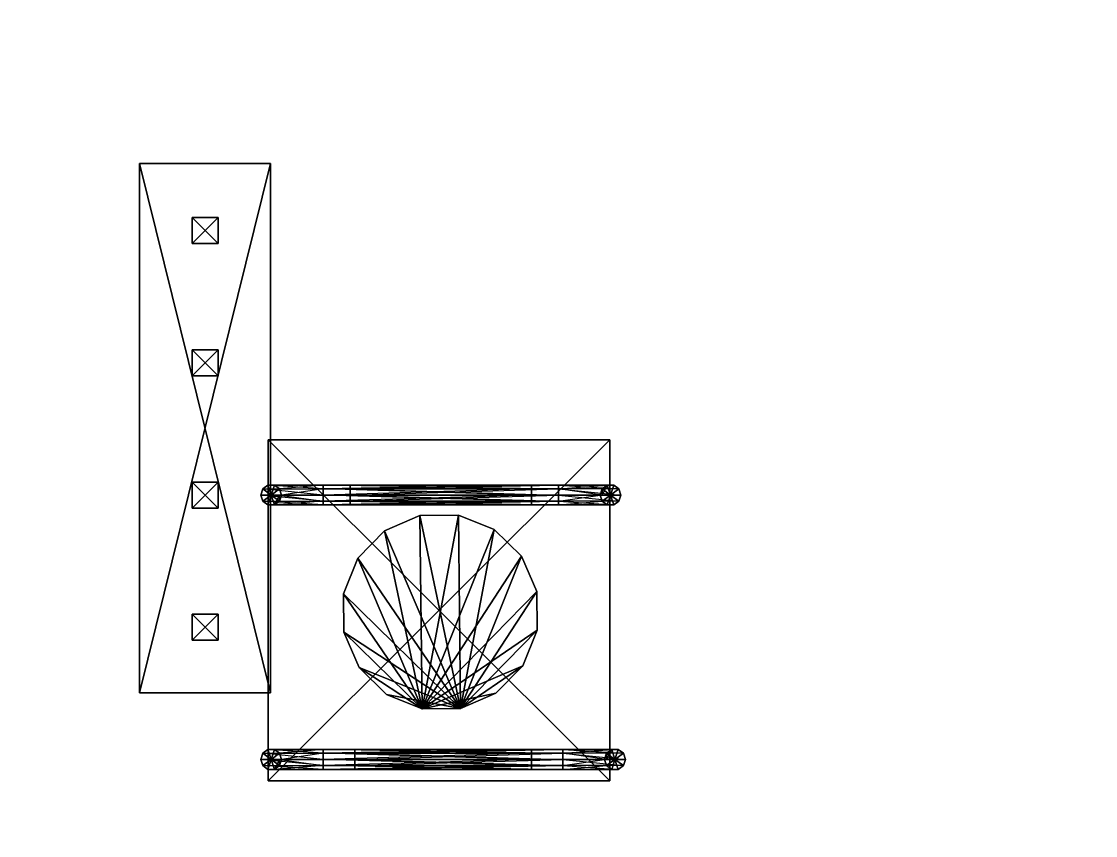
# Model space of a CAD drawing. Header units: millimetres. Extents: x 71 to 249, y 13 to 134.
# Drawn here: x 182.98 to 203.62, y 71.94 to 87.58 of the extents above; entities that cross this region are included whole.
import ezdxf

# ---------------------------------------------------------------- set-up
doc = ezdxf.new("R2010")
doc.units = ezdxf.units.MM
doc.layers.add('UB3D', color=1, linetype='Continuous')

msp = doc.modelspace()

# ---------------------------------------------------------------- linework, layer by layer
at = {"layer": 'UB3D', "color": 94}
for points in [[(219.529, 116.585, 72.51), (219.529, 28.585, 72.51), (103.529, 28.585, 72.51)], [(219.529, 116.585, 72.51), (103.529, 28.585, 72.51), (103.529, 116.585, 72.51)], [(219.529, 116.585, 72.5), (103.529, 116.585, 72.5), (103.529, 28.585, 72.5)], [(219.529, 116.585, 72.5), (103.529, 28.585, 72.5), (219.529, 28.585, 72.5)], [(215.719, 116.586, 89.521), (215.719, 28.586, 89.521), (109.038, 28.586, 89.521)], [(215.719, 116.586, 89.521), (109.038, 28.586, 89.521), (109.038, 116.586, 89.521)], [(215.719, 116.586, 89.511), (109.038, 116.586, 89.511), (109.038, 28.586, 89.511)], [(215.719, 116.586, 89.511), (109.038, 28.586, 89.511), (215.719, 28.586, 89.511)]]:
    msp.add_3dface(points, dxfattribs=at)
at = {"layer": 'UB3D', "color": 27}
for points in [[(187.766, 84.853, 72.51), (185.249, 84.853, 72.51), (185.249, 84.853, 74.51), (187.766, 84.853, 74.51)], [(185.249, 84.853, 72.51), (185.249, 74.688, 72.51), (185.249, 74.688, 74.51), (185.249, 84.853, 74.51)], [(185.249, 74.688, 72.51), (187.766, 74.688, 72.51), (187.766, 84.853, 72.51)], [(185.249, 74.688, 72.51), (187.766, 84.853, 72.51), (185.249, 84.853, 72.51)], [(185.249, 74.688, 72.51), (185.249, 84.853, 72.51), (185.249, 74.688, 72.51)], [(185.249, 84.853, 74.51), (187.766, 84.853, 74.51), (187.766, 74.688, 74.51)], [(185.249, 84.853, 74.51), (187.766, 74.688, 74.51), (185.249, 74.688, 74.51)], [(185.249, 84.853, 74.51), (185.249, 74.688, 74.51), (185.249, 84.853, 74.51)], [(187.766, 74.688, 72.51), (187.766, 84.853, 72.51), (187.766, 84.853, 74.51), (187.766, 74.688, 74.51)], [(185.249, 74.688, 72.51), (187.766, 74.688, 72.51), (187.766, 74.688, 74.51), (185.249, 74.688, 74.51)]]:
    msp.add_3dface(points, dxfattribs=at)
at = {"layer": 'UB3D', "color": 254}
for points in [[(186.509, 83.565, 71), (186.259, 83.315, 71.28), (186.259, 83.815, 71.28)], [(186.259, 83.315, 71.28), (186.259, 83.815, 71.28), (186.259, 83.315, 78.28)], [(186.259, 83.815, 71.28), (186.259, 83.315, 78.28), (186.259, 83.815, 78.28)], [(186.259, 83.315, 78.28), (186.259, 83.815, 78.28), (186.509, 83.565, 78.56)], [(186.509, 83.565, 71), (186.259, 83.815, 71.28), (186.759, 83.815, 71.28)], [(186.259, 83.815, 71.28), (186.759, 83.815, 71.28), (186.259, 83.815, 78.28)], [(186.759, 83.815, 71.28), (186.259, 83.815, 78.28), (186.759, 83.815, 78.28)], [(186.259, 83.815, 78.28), (186.759, 83.815, 78.28), (186.509, 83.565, 78.56)], [(186.509, 83.565, 71), (186.759, 83.815, 71.28), (186.759, 83.315, 71.28)], [(186.759, 83.815, 78.28), (186.759, 83.315, 78.28), (186.509, 83.565, 78.56)], [(186.759, 83.815, 71.28), (186.759, 83.315, 71.28), (186.759, 83.815, 78.28)], [(186.759, 83.315, 71.28), (186.759, 83.815, 78.28), (186.759, 83.315, 78.28)], [(186.509, 83.565, 71), (186.759, 83.315, 71.28), (186.259, 83.315, 71.28)], [(186.759, 83.315, 78.28), (186.259, 83.315, 78.28), (186.509, 83.565, 78.56)], [(186.759, 83.315, 71.28), (186.259, 83.315, 71.28), (186.759, 83.315, 78.28)], [(186.259, 83.315, 71.28), (186.759, 83.315, 78.28), (186.259, 83.315, 78.28)], [(186.509, 81.025, 71), (186.259, 80.775, 71.28), (186.259, 81.275, 71.28)], [(186.259, 80.775, 71.28), (186.259, 81.275, 71.28), (186.259, 80.775, 78.28)], [(186.259, 81.275, 71.28), (186.259, 80.775, 78.28), (186.259, 81.275, 78.28)], [(186.259, 80.775, 78.28), (186.259, 81.275, 78.28), (186.509, 81.025, 78.56)], [(186.509, 81.025, 71), (186.259, 81.275, 71.28), (186.759, 81.275, 71.28)], [(186.259, 81.275, 71.28), (186.759, 81.275, 71.28), (186.259, 81.275, 78.28)], [(186.759, 81.275, 71.28), (186.259, 81.275, 78.28), (186.759, 81.275, 78.28)], [(186.259, 81.275, 78.28), (186.759, 81.275, 78.28), (186.509, 81.025, 78.56)], [(186.509, 81.025, 71), (186.759, 81.275, 71.28), (186.759, 80.775, 71.28)], [(186.759, 81.275, 78.28), (186.759, 80.775, 78.28), (186.509, 81.025, 78.56)], [(186.759, 81.275, 71.28), (186.759, 80.775, 71.28), (186.759, 81.275, 78.28)], [(186.759, 80.775, 71.28), (186.759, 81.275, 78.28), (186.759, 80.775, 78.28)], [(186.509, 81.025, 71), (186.759, 80.775, 71.28), (186.259, 80.775, 71.28)], [(186.759, 80.775, 78.28), (186.259, 80.775, 78.28), (186.509, 81.025, 78.56)], [(186.759, 80.775, 71.28), (186.259, 80.775, 71.28), (186.759, 80.775, 78.28)], [(186.259, 80.775, 71.28), (186.759, 80.775, 78.28), (186.259, 80.775, 78.28)], [(186.509, 78.485, 71), (186.259, 78.235, 71.28), (186.259, 78.735, 71.28)], [(186.259, 78.235, 71.28), (186.259, 78.735, 71.28), (186.259, 78.235, 78.28)], [(186.259, 78.735, 71.28), (186.259, 78.235, 78.28), (186.259, 78.735, 78.28)], [(186.259, 78.235, 78.28), (186.259, 78.735, 78.28), (186.509, 78.485, 78.56)], [(186.509, 78.485, 71), (186.259, 78.735, 71.28), (186.759, 78.735, 71.28)], [(186.259, 78.735, 71.28), (186.759, 78.735, 71.28), (186.259, 78.735, 78.28)], [(186.759, 78.735, 71.28), (186.259, 78.735, 78.28), (186.759, 78.735, 78.28)], [(186.259, 78.735, 78.28), (186.759, 78.735, 78.28), (186.509, 78.485, 78.56)], [(186.509, 78.485, 71), (186.759, 78.735, 71.28), (186.759, 78.235, 71.28)], [(186.759, 78.735, 78.28), (186.759, 78.235, 78.28), (186.509, 78.485, 78.56)], [(186.759, 78.735, 71.28), (186.759, 78.235, 71.28), (186.759, 78.735, 78.28)], [(186.759, 78.235, 71.28), (186.759, 78.735, 78.28), (186.759, 78.235, 78.28)], [(187.617, 78.604, 88.011), (187.617, 78.604, 90.303), (187.717, 78.677, 88.011)], [(187.617, 78.604, 90.303), (187.717, 78.677, 88.011), (187.717, 78.677, 90.303)], [(187.617, 78.604, 90.303), (188.779, 78.604, 90.825), (187.717, 78.677, 90.303)], [(187.779, 78.486, 88.011), (187.617, 78.604, 88.011), (187.717, 78.677, 88.011)], [(187.717, 78.677, 88.011), (187.717, 78.677, 90.303), (187.841, 78.677, 88.011)], [(187.717, 78.677, 90.303), (187.841, 78.677, 88.011), (187.841, 78.677, 90.303)], [(188.779, 78.604, 90.825), (187.717, 78.677, 90.303), (188.779, 78.677, 90.786)], [(187.717, 78.677, 90.303), (188.779, 78.677, 90.786), (187.841, 78.677, 90.303)], [(187.779, 78.486, 88.011), (187.717, 78.677, 88.011), (187.841, 78.677, 88.011)], [(187.779, 78.486, 88.011), (187.841, 78.677, 88.011), (187.941, 78.604, 88.011)], [(187.841, 78.677, 88.011), (187.841, 78.677, 90.303), (187.941, 78.604, 88.011)], [(187.841, 78.677, 90.303), (187.941, 78.604, 88.011), (187.941, 78.604, 90.303)], [(188.779, 78.677, 90.786), (187.841, 78.677, 90.303), (188.779, 78.677, 90.736)], [(187.841, 78.677, 90.303), (188.779, 78.677, 90.736), (187.941, 78.604, 90.303)], [(188.779, 78.677, 90.736), (187.941, 78.604, 90.303), (188.779, 78.604, 90.696)], [(188.779, 78.604, 90.825), (192.779, 78.604, 90.825), (188.779, 78.677, 90.786)], [(192.779, 78.604, 90.825), (188.779, 78.677, 90.786), (192.779, 78.677, 90.786)], [(188.779, 78.677, 90.786), (192.779, 78.677, 90.786), (188.779, 78.677, 90.736)], [(192.779, 78.677, 90.786), (188.779, 78.677, 90.736), (192.779, 78.677, 90.736)], [(188.779, 78.677, 90.736), (192.779, 78.677, 90.736), (188.779, 78.604, 90.696)], [(192.779, 78.677, 90.736), (188.779, 78.604, 90.696), (192.779, 78.604, 90.696)], [(193.298, 78.604, 90.696), (189.298, 78.604, 90.696), (193.298, 78.677, 90.736)], [(189.298, 78.604, 90.696), (193.298, 78.677, 90.736), (189.298, 78.677, 90.736)], [(193.298, 78.677, 90.736), (189.298, 78.677, 90.736), (193.298, 78.677, 90.786)], [(189.298, 78.677, 90.736), (193.298, 78.677, 90.786), (189.298, 78.677, 90.786)], [(193.298, 78.677, 90.786), (189.298, 78.677, 90.786), (193.298, 78.604, 90.825)], [(189.298, 78.677, 90.786), (193.298, 78.604, 90.825), (189.298, 78.604, 90.825)], [(189.298, 78.486, 90.761), (189.298, 78.604, 90.825), (189.298, 78.677, 90.786)], [(189.298, 78.486, 90.761), (189.298, 78.677, 90.786), (189.298, 78.677, 90.736)], [(189.298, 78.486, 90.761), (189.298, 78.677, 90.736), (189.298, 78.604, 90.696)], [(192.779, 78.486, 90.761), (192.779, 78.604, 90.696), (192.779, 78.677, 90.736)], [(192.779, 78.486, 90.761), (192.779, 78.677, 90.736), (192.779, 78.677, 90.786)], [(192.779, 78.486, 90.761), (192.779, 78.677, 90.786), (192.779, 78.604, 90.825)], [(194.136, 78.486, 90.303), (193.298, 78.604, 90.696), (194.236, 78.677, 90.303)], [(193.298, 78.604, 90.696), (194.236, 78.677, 90.303), (193.298, 78.677, 90.736)], [(194.236, 78.677, 90.303), (193.298, 78.677, 90.736), (194.36, 78.677, 90.303)], [(193.298, 78.677, 90.736), (194.36, 78.677, 90.303), (193.298, 78.677, 90.786)], [(194.36, 78.677, 90.303), (193.298, 78.677, 90.786), (194.46, 78.604, 90.303)], [(193.298, 78.677, 90.786), (194.46, 78.604, 90.303), (193.298, 78.604, 90.825)], [(194.136, 78.604, 88.011), (194.136, 78.486, 90.303), (194.236, 78.677, 88.011)], [(194.136, 78.486, 90.303), (194.236, 78.677, 88.011), (194.236, 78.677, 90.303)], [(194.298, 78.486, 88.011), (194.136, 78.604, 88.011), (194.236, 78.677, 88.011)], [(194.236, 78.677, 88.011), (194.236, 78.677, 90.303), (194.36, 78.677, 88.011)], [(194.236, 78.677, 90.303), (194.36, 78.677, 88.011), (194.36, 78.677, 90.303)], [(194.298, 78.486, 88.011), (194.236, 78.677, 88.011), (194.36, 78.677, 88.011)], [(194.298, 78.486, 88.011), (194.36, 78.677, 88.011), (194.46, 78.604, 88.011)], [(194.36, 78.677, 88.011), (194.36, 78.677, 90.303), (194.46, 78.604, 88.011)], [(194.36, 78.677, 90.303), (194.46, 78.604, 88.011), (194.46, 78.604, 90.303)], [(186.509, 78.485, 71), (186.759, 78.235, 71.28), (186.259, 78.235, 71.28)], [(186.759, 78.235, 78.28), (186.259, 78.235, 78.28), (186.509, 78.485, 78.56)], [(187.579, 78.486, 88.011), (187.579, 78.486, 90.303), (187.617, 78.604, 88.011)], [(187.579, 78.486, 90.303), (187.617, 78.604, 88.011), (187.617, 78.604, 90.303)], [(187.579, 78.486, 90.303), (188.779, 78.486, 90.841), (187.617, 78.604, 90.303)], [(187.779, 78.486, 88.011), (187.579, 78.486, 88.011), (187.617, 78.604, 88.011)], [(187.617, 78.369, 88.011), (187.617, 78.369, 90.303), (187.579, 78.486, 88.011)], [(187.617, 78.369, 90.303), (187.579, 78.486, 88.011), (187.579, 78.486, 90.303)], [(187.617, 78.369, 90.303), (188.779, 78.369, 90.825), (187.579, 78.486, 90.303)], [(188.779, 78.369, 90.825), (187.579, 78.486, 90.303), (188.779, 78.486, 90.841)], [(187.779, 78.486, 88.011), (187.617, 78.369, 88.011), (187.579, 78.486, 88.011)], [(188.779, 78.486, 90.841), (187.617, 78.604, 90.303), (188.779, 78.604, 90.825)], [(187.779, 78.486, 88.011), (187.717, 78.296, 88.011), (187.617, 78.369, 88.011)], [(187.779, 78.486, 88.011), (187.841, 78.296, 88.011), (187.717, 78.296, 88.011)], [(187.779, 78.486, 88.011), (187.941, 78.604, 88.011), (187.979, 78.486, 88.011)], [(187.779, 78.486, 88.011), (187.979, 78.486, 88.011), (187.941, 78.369, 88.011)], [(187.779, 78.486, 88.011), (187.941, 78.369, 88.011), (187.841, 78.296, 88.011)], [(187.941, 78.369, 88.011), (187.941, 78.486, 90.303), (187.841, 78.296, 88.011)], [(187.941, 78.486, 90.303), (187.841, 78.296, 88.011), (187.841, 78.296, 90.303)], [(187.941, 78.486, 90.303), (188.779, 78.369, 90.696), (187.841, 78.296, 90.303)], [(187.941, 78.604, 88.011), (187.941, 78.604, 90.303), (187.979, 78.486, 88.011)], [(187.941, 78.604, 90.303), (187.979, 78.486, 88.011), (187.979, 78.486, 90.303)], [(187.941, 78.604, 90.303), (188.779, 78.604, 90.696), (187.979, 78.486, 90.303)], [(187.979, 78.486, 88.011), (187.979, 78.486, 90.303), (187.941, 78.369, 88.011)], [(187.979, 78.486, 90.303), (187.941, 78.369, 88.011), (187.941, 78.486, 90.303)], [(187.979, 78.486, 90.303), (188.779, 78.486, 90.681), (187.941, 78.486, 90.303)], [(188.779, 78.486, 90.681), (187.941, 78.486, 90.303), (188.779, 78.369, 90.696)], [(188.779, 78.604, 90.696), (187.979, 78.486, 90.303), (188.779, 78.486, 90.681)], [(188.779, 78.486, 90.841), (192.779, 78.486, 90.841), (188.779, 78.604, 90.825)], [(192.779, 78.486, 90.841), (188.779, 78.604, 90.825), (192.779, 78.604, 90.825)], [(188.779, 78.604, 90.696), (192.779, 78.604, 90.696), (188.779, 78.486, 90.681)], [(192.779, 78.604, 90.696), (188.779, 78.486, 90.681), (192.779, 78.486, 90.681)], [(188.779, 78.486, 90.681), (192.779, 78.486, 90.681), (188.779, 78.369, 90.696)], [(192.779, 78.486, 90.681), (188.779, 78.369, 90.696), (192.779, 78.369, 90.696)], [(188.779, 78.369, 90.825), (192.779, 78.369, 90.825), (188.779, 78.486, 90.841)], [(192.779, 78.369, 90.825), (188.779, 78.486, 90.841), (192.779, 78.486, 90.841)], [(193.298, 78.486, 90.681), (189.298, 78.486, 90.681), (193.298, 78.604, 90.696)], [(189.298, 78.486, 90.681), (193.298, 78.604, 90.696), (189.298, 78.604, 90.696)], [(193.298, 78.604, 90.825), (189.298, 78.604, 90.825), (193.298, 78.486, 90.841)], [(189.298, 78.604, 90.825), (193.298, 78.486, 90.841), (189.298, 78.486, 90.841)], [(189.298, 78.486, 90.761), (189.298, 78.486, 90.841), (189.298, 78.604, 90.825)], [(189.298, 78.486, 90.761), (189.298, 78.604, 90.696), (189.298, 78.486, 90.681)], [(193.298, 78.486, 90.841), (189.298, 78.486, 90.841), (193.298, 78.369, 90.825)], [(189.298, 78.486, 90.841), (193.298, 78.369, 90.825), (189.298, 78.369, 90.825)], [(193.298, 78.369, 90.696), (189.298, 78.369, 90.696), (193.298, 78.486, 90.681)], [(189.298, 78.369, 90.696), (193.298, 78.486, 90.681), (189.298, 78.486, 90.681)], [(189.298, 78.486, 90.761), (189.298, 78.486, 90.681), (189.298, 78.369, 90.696)], [(189.298, 78.486, 90.761), (189.298, 78.369, 90.696), (189.298, 78.296, 90.736)], [(189.298, 78.486, 90.761), (189.298, 78.296, 90.736), (189.298, 78.296, 90.786)], [(189.298, 78.486, 90.761), (189.298, 78.296, 90.786), (189.298, 78.369, 90.825)], [(189.298, 78.486, 90.761), (189.298, 78.369, 90.825), (189.298, 78.486, 90.841)], [(192.779, 78.486, 90.761), (192.779, 78.486, 90.681), (192.779, 78.604, 90.696)], [(192.779, 78.486, 90.761), (192.779, 78.604, 90.825), (192.779, 78.486, 90.841)], [(192.779, 78.486, 90.761), (192.779, 78.486, 90.841), (192.779, 78.369, 90.825)], [(192.779, 78.486, 90.761), (192.779, 78.369, 90.825), (192.779, 78.296, 90.786)], [(192.779, 78.486, 90.761), (192.779, 78.296, 90.786), (192.779, 78.296, 90.736)], [(192.779, 78.486, 90.761), (192.779, 78.296, 90.736), (192.779, 78.369, 90.696)], [(192.779, 78.486, 90.761), (192.779, 78.369, 90.696), (192.779, 78.486, 90.681)], [(193.298, 78.486, 90.681), (194.136, 78.486, 90.303), (193.298, 78.604, 90.696)], [(194.46, 78.604, 90.303), (193.298, 78.604, 90.825), (194.498, 78.486, 90.303)], [(193.298, 78.604, 90.825), (194.498, 78.486, 90.303), (193.298, 78.486, 90.841)], [(194.098, 78.486, 90.303), (193.298, 78.486, 90.681), (194.136, 78.486, 90.303)], [(194.498, 78.486, 90.303), (193.298, 78.486, 90.841), (194.46, 78.369, 90.303)], [(193.298, 78.486, 90.841), (194.46, 78.369, 90.303), (193.298, 78.369, 90.825)], [(194.136, 78.369, 90.303), (193.298, 78.369, 90.696), (194.098, 78.486, 90.303)], [(193.298, 78.369, 90.696), (194.098, 78.486, 90.303), (193.298, 78.486, 90.681)], [(194.098, 78.486, 88.011), (194.098, 78.486, 90.303), (194.136, 78.604, 88.011)], [(194.098, 78.486, 90.303), (194.136, 78.604, 88.011), (194.136, 78.486, 90.303)], [(194.298, 78.486, 88.011), (194.098, 78.486, 88.011), (194.136, 78.604, 88.011)], [(194.136, 78.369, 88.011), (194.136, 78.369, 90.303), (194.098, 78.486, 88.011)], [(194.136, 78.369, 90.303), (194.098, 78.486, 88.011), (194.098, 78.486, 90.303)], [(194.298, 78.486, 88.011), (194.136, 78.369, 88.011), (194.098, 78.486, 88.011)], [(194.298, 78.486, 88.011), (194.236, 78.296, 88.011), (194.136, 78.369, 88.011)], [(194.298, 78.486, 88.011), (194.36, 78.296, 88.011), (194.236, 78.296, 88.011)], [(194.298, 78.486, 88.011), (194.46, 78.604, 88.011), (194.498, 78.486, 88.011)], [(194.298, 78.486, 88.011), (194.498, 78.486, 88.011), (194.46, 78.369, 88.011)], [(194.298, 78.486, 88.011), (194.46, 78.369, 88.011), (194.36, 78.296, 88.011)], [(194.46, 78.604, 88.011), (194.46, 78.604, 90.303), (194.498, 78.486, 88.011)], [(194.46, 78.604, 90.303), (194.498, 78.486, 88.011), (194.498, 78.486, 90.303)], [(194.498, 78.486, 88.011), (194.498, 78.486, 90.303), (194.46, 78.369, 88.011)], [(194.498, 78.486, 90.303), (194.46, 78.369, 88.011), (194.46, 78.369, 90.303)], [(186.759, 78.235, 71.28), (186.259, 78.235, 71.28), (186.759, 78.235, 78.28)], [(186.259, 78.235, 71.28), (186.759, 78.235, 78.28), (186.259, 78.235, 78.28)], [(187.717, 78.296, 88.011), (187.717, 78.296, 90.303), (187.617, 78.369, 88.011)], [(187.717, 78.296, 90.303), (187.617, 78.369, 88.011), (187.617, 78.369, 90.303)], [(187.717, 78.296, 90.303), (188.779, 78.296, 90.786), (187.617, 78.369, 90.303)], [(188.779, 78.296, 90.786), (187.617, 78.369, 90.303), (188.779, 78.369, 90.825)], [(187.841, 78.296, 88.011), (187.841, 78.296, 90.303), (187.717, 78.296, 88.011)], [(187.841, 78.296, 90.303), (187.717, 78.296, 88.011), (187.717, 78.296, 90.303)], [(187.841, 78.296, 90.303), (188.779, 78.296, 90.736), (187.717, 78.296, 90.303)], [(188.779, 78.296, 90.736), (187.717, 78.296, 90.303), (188.779, 78.296, 90.786)], [(188.779, 78.369, 90.696), (187.841, 78.296, 90.303), (188.779, 78.296, 90.736)], [(188.779, 78.369, 90.696), (192.779, 78.369, 90.696), (188.779, 78.296, 90.736)], [(192.779, 78.369, 90.696), (188.779, 78.296, 90.736), (192.779, 78.296, 90.736)], [(188.779, 78.296, 90.786), (192.779, 78.296, 90.786), (188.779, 78.369, 90.825)], [(192.779, 78.296, 90.786), (188.779, 78.369, 90.825), (192.779, 78.369, 90.825)], [(188.779, 78.296, 90.736), (192.779, 78.296, 90.736), (188.779, 78.296, 90.786)], [(192.779, 78.296, 90.736), (188.779, 78.296, 90.786), (192.779, 78.296, 90.786)], [(193.298, 78.369, 90.825), (189.298, 78.369, 90.825), (193.298, 78.296, 90.786)], [(189.298, 78.369, 90.825), (193.298, 78.296, 90.786), (189.298, 78.296, 90.786)], [(193.298, 78.296, 90.736), (189.298, 78.296, 90.736), (193.298, 78.369, 90.696)], [(189.298, 78.296, 90.736), (193.298, 78.369, 90.696), (189.298, 78.369, 90.696)], [(193.298, 78.296, 90.786), (189.298, 78.296, 90.786), (193.298, 78.296, 90.736)], [(189.298, 78.296, 90.786), (193.298, 78.296, 90.736), (189.298, 78.296, 90.736)], [(194.46, 78.369, 90.303), (193.298, 78.369, 90.825), (194.36, 78.296, 90.303)], [(193.298, 78.369, 90.825), (194.36, 78.296, 90.303), (193.298, 78.296, 90.786)], [(194.236, 78.296, 90.303), (193.298, 78.296, 90.736), (194.136, 78.369, 90.303)], [(193.298, 78.296, 90.736), (194.136, 78.369, 90.303), (193.298, 78.369, 90.696)], [(194.36, 78.296, 90.303), (193.298, 78.296, 90.786), (194.236, 78.296, 90.303)], [(193.298, 78.296, 90.786), (194.236, 78.296, 90.303), (193.298, 78.296, 90.736)], [(194.236, 78.296, 88.011), (194.236, 78.296, 90.303), (194.136, 78.369, 88.011)], [(194.236, 78.296, 90.303), (194.136, 78.369, 88.011), (194.136, 78.369, 90.303)], [(194.36, 78.296, 88.011), (194.36, 78.296, 90.303), (194.236, 78.296, 88.011)], [(194.36, 78.296, 90.303), (194.236, 78.296, 88.011), (194.236, 78.296, 90.303)], [(194.46, 78.369, 88.011), (194.46, 78.369, 90.303), (194.36, 78.296, 88.011)], [(194.46, 78.369, 90.303), (194.36, 78.296, 88.011), (194.36, 78.296, 90.303)], [(186.509, 75.945, 71), (186.259, 75.695, 71.28), (186.259, 76.195, 71.28)], [(186.259, 75.695, 71.28), (186.259, 76.195, 71.28), (186.259, 75.695, 78.28)], [(186.259, 76.195, 71.28), (186.259, 75.695, 78.28), (186.259, 76.195, 78.28)], [(186.259, 75.695, 78.28), (186.259, 76.195, 78.28), (186.509, 75.945, 78.56)], [(186.509, 75.945, 71), (186.259, 76.195, 71.28), (186.759, 76.195, 71.28)], [(186.259, 76.195, 71.28), (186.759, 76.195, 71.28), (186.259, 76.195, 78.28)], [(186.759, 76.195, 71.28), (186.259, 76.195, 78.28), (186.759, 76.195, 78.28)], [(186.259, 76.195, 78.28), (186.759, 76.195, 78.28), (186.509, 75.945, 78.56)], [(186.509, 75.945, 71), (186.759, 76.195, 71.28), (186.759, 75.695, 71.28)], [(186.759, 76.195, 78.28), (186.759, 75.695, 78.28), (186.509, 75.945, 78.56)], [(186.759, 76.195, 71.28), (186.759, 75.695, 71.28), (186.759, 76.195, 78.28)], [(186.759, 75.695, 71.28), (186.759, 76.195, 78.28), (186.759, 75.695, 78.28)], [(186.509, 75.945, 71), (186.759, 75.695, 71.28), (186.259, 75.695, 71.28)], [(186.759, 75.695, 78.28), (186.259, 75.695, 78.28), (186.509, 75.945, 78.56)], [(186.759, 75.695, 71.28), (186.259, 75.695, 71.28), (186.759, 75.695, 78.28)], [(186.259, 75.695, 71.28), (186.759, 75.695, 78.28), (186.259, 75.695, 78.28)], [(187.579, 73.406, 88.011), (187.579, 73.406, 90.303), (187.617, 73.524, 88.011)], [(187.579, 73.406, 90.303), (187.617, 73.524, 88.011), (187.617, 73.524, 90.303)], [(187.579, 73.406, 90.303), (188.779, 73.406, 90.841), (187.617, 73.524, 90.303)], [(187.779, 73.406, 88.011), (187.579, 73.406, 88.011), (187.617, 73.524, 88.011)], [(187.617, 73.524, 88.011), (187.617, 73.524, 90.303), (187.717, 73.597, 88.011)], [(187.617, 73.524, 90.303), (187.717, 73.597, 88.011), (187.717, 73.597, 90.303)], [(187.617, 73.524, 90.303), (188.779, 73.524, 90.825), (187.717, 73.597, 90.303)], [(187.779, 73.406, 88.011), (187.617, 73.524, 88.011), (187.717, 73.597, 88.011)], [(188.779, 73.406, 90.841), (187.617, 73.524, 90.303), (188.779, 73.524, 90.825)], [(187.717, 73.597, 88.011), (187.717, 73.597, 90.303), (187.841, 73.597, 88.011)], [(187.717, 73.597, 90.303), (187.841, 73.597, 88.011), (187.841, 73.597, 90.303)], [(188.779, 73.524, 90.825), (187.717, 73.597, 90.303), (188.779, 73.597, 90.786)], [(187.717, 73.597, 90.303), (188.779, 73.597, 90.786), (187.841, 73.597, 90.303)], [(187.779, 73.406, 88.011), (187.717, 73.597, 88.011), (187.841, 73.597, 88.011)], [(187.779, 73.406, 88.011), (187.841, 73.597, 88.011), (187.941, 73.524, 88.011)], [(187.779, 73.406, 88.011), (187.941, 73.524, 88.011), (187.979, 73.406, 88.011)], [(187.841, 73.597, 88.011), (187.841, 73.597, 90.303), (187.941, 73.524, 88.011)], [(187.841, 73.597, 90.303), (187.941, 73.524, 88.011), (187.941, 73.524, 90.303)], [(188.779, 73.597, 90.786), (187.841, 73.597, 90.303), (188.779, 73.597, 90.736)], [(187.841, 73.597, 90.303), (188.779, 73.597, 90.736), (187.941, 73.524, 90.303)], [(188.779, 73.597, 90.736), (187.941, 73.524, 90.303), (188.779, 73.524, 90.696)], [(187.941, 73.524, 88.011), (187.941, 73.524, 90.303), (187.979, 73.406, 88.011)], [(187.941, 73.524, 90.303), (187.979, 73.406, 88.011), (187.979, 73.406, 90.303)], [(187.941, 73.524, 90.303), (188.779, 73.524, 90.696), (187.979, 73.406, 90.303)], [(188.779, 73.524, 90.696), (187.979, 73.406, 90.303), (188.779, 73.406, 90.681)], [(188.779, 73.524, 90.825), (192.779, 73.524, 90.825), (188.779, 73.597, 90.786)], [(192.779, 73.524, 90.825), (188.779, 73.597, 90.786), (192.779, 73.597, 90.786)], [(188.779, 73.597, 90.786), (192.779, 73.597, 90.786), (188.779, 73.597, 90.736)], [(192.779, 73.597, 90.786), (188.779, 73.597, 90.736), (192.779, 73.597, 90.736)], [(188.779, 73.597, 90.736), (192.779, 73.597, 90.736), (188.779, 73.524, 90.696)], [(192.779, 73.597, 90.736), (188.779, 73.524, 90.696), (192.779, 73.524, 90.696)], [(188.779, 73.406, 90.841), (192.779, 73.406, 90.841), (188.779, 73.524, 90.825)], [(192.779, 73.406, 90.841), (188.779, 73.524, 90.825), (192.779, 73.524, 90.825)], [(188.779, 73.524, 90.696), (192.779, 73.524, 90.696), (188.779, 73.406, 90.681)], [(192.779, 73.524, 90.696), (188.779, 73.406, 90.681), (192.779, 73.406, 90.681)], [(193.383, 73.524, 90.696), (189.383, 73.524, 90.696), (193.383, 73.597, 90.736)], [(189.383, 73.524, 90.696), (193.383, 73.597, 90.736), (189.383, 73.597, 90.736)], [(193.383, 73.597, 90.736), (189.383, 73.597, 90.736), (193.383, 73.597, 90.786)], [(189.383, 73.597, 90.736), (193.383, 73.597, 90.786), (189.383, 73.597, 90.786)], [(193.383, 73.597, 90.786), (189.383, 73.597, 90.786), (193.383, 73.524, 90.825)], [(189.383, 73.597, 90.786), (193.383, 73.524, 90.825), (189.383, 73.524, 90.825)], [(189.383, 73.406, 90.761), (189.383, 73.524, 90.825), (189.383, 73.597, 90.786)], [(189.383, 73.406, 90.761), (189.383, 73.597, 90.786), (189.383, 73.597, 90.736)], [(189.383, 73.406, 90.761), (189.383, 73.597, 90.736), (189.383, 73.524, 90.696)], [(193.383, 73.406, 90.681), (189.383, 73.406, 90.681), (193.383, 73.524, 90.696)], [(189.383, 73.406, 90.681), (193.383, 73.524, 90.696), (189.383, 73.524, 90.696)], [(193.383, 73.524, 90.825), (189.383, 73.524, 90.825), (193.383, 73.406, 90.841)], [(189.383, 73.524, 90.825), (193.383, 73.406, 90.841), (189.383, 73.406, 90.841)], [(189.383, 73.406, 90.761), (189.383, 73.406, 90.841), (189.383, 73.524, 90.825)], [(189.383, 73.406, 90.761), (189.383, 73.524, 90.696), (189.383, 73.406, 90.681)], [(192.779, 73.406, 90.761), (192.779, 73.524, 90.696), (192.779, 73.597, 90.736)], [(192.779, 73.406, 90.761), (192.779, 73.597, 90.736), (192.779, 73.597, 90.786)], [(192.779, 73.406, 90.761), (192.779, 73.597, 90.786), (192.779, 73.524, 90.825)], [(192.779, 73.406, 90.761), (192.779, 73.406, 90.681), (192.779, 73.524, 90.696)], [(192.779, 73.406, 90.761), (192.779, 73.524, 90.825), (192.779, 73.406, 90.841)], [(194.221, 73.406, 90.303), (193.383, 73.524, 90.696), (194.321, 73.597, 90.303)], [(193.383, 73.524, 90.696), (194.321, 73.597, 90.303), (193.383, 73.597, 90.736)], [(194.321, 73.597, 90.303), (193.383, 73.597, 90.736), (194.445, 73.597, 90.303)], [(193.383, 73.597, 90.736), (194.445, 73.597, 90.303), (193.383, 73.597, 90.786)], [(194.445, 73.597, 90.303), (193.383, 73.597, 90.786), (194.545, 73.524, 90.303)], [(193.383, 73.597, 90.786), (194.545, 73.524, 90.303), (193.383, 73.524, 90.825)], [(193.383, 73.406, 90.681), (194.221, 73.406, 90.303), (193.383, 73.524, 90.696)], [(194.545, 73.524, 90.303), (193.383, 73.524, 90.825), (194.583, 73.406, 90.303)], [(193.383, 73.524, 90.825), (194.583, 73.406, 90.303), (193.383, 73.406, 90.841)], [(194.183, 73.406, 88.011), (194.183, 73.406, 90.303), (194.221, 73.524, 88.011)], [(194.183, 73.406, 90.303), (194.221, 73.524, 88.011), (194.221, 73.406, 90.303)], [(194.383, 73.406, 88.011), (194.183, 73.406, 88.011), (194.221, 73.524, 88.011)], [(194.221, 73.524, 88.011), (194.221, 73.406, 90.303), (194.321, 73.597, 88.011)], [(194.221, 73.406, 90.303), (194.321, 73.597, 88.011), (194.321, 73.597, 90.303)], [(194.383, 73.406, 88.011), (194.221, 73.524, 88.011), (194.321, 73.597, 88.011)], [(194.321, 73.597, 88.011), (194.321, 73.597, 90.303), (194.445, 73.597, 88.011)], [(194.321, 73.597, 90.303), (194.445, 73.597, 88.011), (194.445, 73.597, 90.303)], [(194.383, 73.406, 88.011), (194.321, 73.597, 88.011), (194.445, 73.597, 88.011)], [(194.383, 73.406, 88.011), (194.445, 73.597, 88.011), (194.545, 73.524, 88.011)], [(194.383, 73.406, 88.011), (194.545, 73.524, 88.011), (194.583, 73.406, 88.011)], [(194.445, 73.597, 88.011), (194.445, 73.597, 90.303), (194.545, 73.524, 88.011)], [(194.445, 73.597, 90.303), (194.545, 73.524, 88.011), (194.545, 73.524, 90.303)], [(194.545, 73.524, 88.011), (194.545, 73.524, 90.303), (194.583, 73.406, 88.011)], [(194.545, 73.524, 90.303), (194.583, 73.406, 88.011), (194.583, 73.406, 90.303)], [(187.617, 73.289, 88.011), (187.617, 73.289, 90.303), (187.579, 73.406, 88.011)], [(187.617, 73.289, 90.303), (187.579, 73.406, 88.011), (187.579, 73.406, 90.303)], [(187.617, 73.289, 90.303), (188.779, 73.289, 90.825), (187.579, 73.406, 90.303)], [(188.779, 73.289, 90.825), (187.579, 73.406, 90.303), (188.779, 73.406, 90.841)], [(187.779, 73.406, 88.011), (187.617, 73.289, 88.011), (187.579, 73.406, 88.011)], [(187.779, 73.406, 88.011), (187.717, 73.216, 88.011), (187.617, 73.289, 88.011)], [(187.717, 73.216, 88.011), (187.717, 73.216, 90.303), (187.617, 73.289, 88.011)], [(187.717, 73.216, 90.303), (187.617, 73.289, 88.011), (187.617, 73.289, 90.303)], [(187.717, 73.216, 90.303), (188.779, 73.216, 90.786), (187.617, 73.289, 90.303)], [(188.779, 73.216, 90.786), (187.617, 73.289, 90.303), (188.779, 73.289, 90.825)], [(187.779, 73.406, 88.011), (187.841, 73.216, 88.011), (187.717, 73.216, 88.011)], [(187.779, 73.406, 88.011), (187.979, 73.406, 88.011), (187.941, 73.289, 88.011)], [(187.779, 73.406, 88.011), (187.941, 73.289, 88.011), (187.841, 73.216, 88.011)], [(187.941, 73.289, 88.011), (187.941, 73.406, 90.303), (187.841, 73.216, 88.011)], [(187.941, 73.406, 90.303), (187.841, 73.216, 88.011), (187.841, 73.216, 90.303)], [(187.941, 73.406, 90.303), (188.779, 73.289, 90.696), (187.841, 73.216, 90.303)], [(188.779, 73.289, 90.696), (187.841, 73.216, 90.303), (188.779, 73.216, 90.736)], [(187.979, 73.406, 88.011), (187.979, 73.406, 90.303), (187.941, 73.289, 88.011)], [(187.979, 73.406, 90.303), (187.941, 73.289, 88.011), (187.941, 73.406, 90.303)], [(187.979, 73.406, 90.303), (188.779, 73.406, 90.681), (187.941, 73.406, 90.303)], [(188.779, 73.406, 90.681), (187.941, 73.406, 90.303), (188.779, 73.289, 90.696)], [(188.779, 73.406, 90.681), (192.779, 73.406, 90.681), (188.779, 73.289, 90.696)], [(192.779, 73.406, 90.681), (188.779, 73.289, 90.696), (192.779, 73.289, 90.696)], [(188.779, 73.289, 90.825), (192.779, 73.289, 90.825), (188.779, 73.406, 90.841)], [(192.779, 73.289, 90.825), (188.779, 73.406, 90.841), (192.779, 73.406, 90.841)], [(188.779, 73.289, 90.696), (192.779, 73.289, 90.696), (188.779, 73.216, 90.736)], [(192.779, 73.289, 90.696), (188.779, 73.216, 90.736), (192.779, 73.216, 90.736)], [(188.779, 73.216, 90.786), (192.779, 73.216, 90.786), (188.779, 73.289, 90.825)], [(192.779, 73.216, 90.786), (188.779, 73.289, 90.825), (192.779, 73.289, 90.825)], [(193.383, 73.406, 90.841), (189.383, 73.406, 90.841), (193.383, 73.289, 90.825)], [(189.383, 73.406, 90.841), (193.383, 73.289, 90.825), (189.383, 73.289, 90.825)], [(193.383, 73.289, 90.696), (189.383, 73.289, 90.696), (193.383, 73.406, 90.681)], [(189.383, 73.289, 90.696), (193.383, 73.406, 90.681), (189.383, 73.406, 90.681)], [(189.383, 73.406, 90.761), (189.383, 73.406, 90.681), (189.383, 73.289, 90.696)], [(189.383, 73.406, 90.761), (189.383, 73.289, 90.696), (189.383, 73.216, 90.736)], [(189.383, 73.406, 90.761), (189.383, 73.216, 90.736), (189.383, 73.216, 90.786)], [(189.383, 73.406, 90.761), (189.383, 73.216, 90.786), (189.383, 73.289, 90.825)], [(189.383, 73.406, 90.761), (189.383, 73.289, 90.825), (189.383, 73.406, 90.841)], [(193.383, 73.289, 90.825), (189.383, 73.289, 90.825), (193.383, 73.216, 90.786)], [(189.383, 73.289, 90.825), (193.383, 73.216, 90.786), (189.383, 73.216, 90.786)], [(193.383, 73.216, 90.736), (189.383, 73.216, 90.736), (193.383, 73.289, 90.696)], [(189.383, 73.216, 90.736), (193.383, 73.289, 90.696), (189.383, 73.289, 90.696)], [(192.779, 73.406, 90.761), (192.779, 73.406, 90.841), (192.779, 73.289, 90.825)], [(192.779, 73.406, 90.761), (192.779, 73.289, 90.825), (192.779, 73.216, 90.786)], [(192.779, 73.406, 90.761), (192.779, 73.216, 90.786), (192.779, 73.216, 90.736)], [(192.779, 73.406, 90.761), (192.779, 73.216, 90.736), (192.779, 73.289, 90.696)], [(192.779, 73.406, 90.761), (192.779, 73.289, 90.696), (192.779, 73.406, 90.681)], [(194.183, 73.406, 90.303), (193.383, 73.406, 90.681), (194.221, 73.406, 90.303)], [(194.583, 73.406, 90.303), (193.383, 73.406, 90.841), (194.545, 73.289, 90.303)], [(193.383, 73.406, 90.841), (194.545, 73.289, 90.303), (193.383, 73.289, 90.825)], [(194.221, 73.289, 90.303), (193.383, 73.289, 90.696), (194.183, 73.406, 90.303)], [(193.383, 73.289, 90.696), (194.183, 73.406, 90.303), (193.383, 73.406, 90.681)], [(194.545, 73.289, 90.303), (193.383, 73.289, 90.825), (194.445, 73.216, 90.303)], [(193.383, 73.289, 90.825), (194.445, 73.216, 90.303), (193.383, 73.216, 90.786)], [(194.321, 73.216, 90.303), (193.383, 73.216, 90.736), (194.221, 73.289, 90.303)], [(193.383, 73.216, 90.736), (194.221, 73.289, 90.303), (193.383, 73.289, 90.696)], [(194.221, 73.289, 88.011), (194.221, 73.289, 90.303), (194.183, 73.406, 88.011)], [(194.221, 73.289, 90.303), (194.183, 73.406, 88.011), (194.183, 73.406, 90.303)], [(194.383, 73.406, 88.011), (194.221, 73.289, 88.011), (194.183, 73.406, 88.011)], [(194.383, 73.406, 88.011), (194.321, 73.216, 88.011), (194.221, 73.289, 88.011)], [(194.321, 73.216, 88.011), (194.321, 73.216, 90.303), (194.221, 73.289, 88.011)], [(194.321, 73.216, 90.303), (194.221, 73.289, 88.011), (194.221, 73.289, 90.303)], [(194.383, 73.406, 88.011), (194.445, 73.216, 88.011), (194.321, 73.216, 88.011)], [(194.383, 73.406, 88.011), (194.583, 73.406, 88.011), (194.545, 73.289, 88.011)], [(194.383, 73.406, 88.011), (194.545, 73.289, 88.011), (194.445, 73.216, 88.011)], [(194.545, 73.289, 88.011), (194.545, 73.289, 90.303), (194.445, 73.216, 88.011)], [(194.545, 73.289, 90.303), (194.445, 73.216, 88.011), (194.445, 73.216, 90.303)], [(194.583, 73.406, 88.011), (194.583, 73.406, 90.303), (194.545, 73.289, 88.011)], [(194.583, 73.406, 90.303), (194.545, 73.289, 88.011), (194.545, 73.289, 90.303)], [(187.841, 73.216, 88.011), (187.841, 73.216, 90.303), (187.717, 73.216, 88.011)], [(187.841, 73.216, 90.303), (187.717, 73.216, 88.011), (187.717, 73.216, 90.303)], [(187.841, 73.216, 90.303), (188.779, 73.216, 90.736), (187.717, 73.216, 90.303)], [(188.779, 73.216, 90.736), (187.717, 73.216, 90.303), (188.779, 73.216, 90.786)], [(188.779, 73.216, 90.736), (192.779, 73.216, 90.736), (188.779, 73.216, 90.786)], [(192.779, 73.216, 90.736), (188.779, 73.216, 90.786), (192.779, 73.216, 90.786)], [(193.383, 73.216, 90.786), (189.383, 73.216, 90.786), (193.383, 73.216, 90.736)], [(189.383, 73.216, 90.786), (193.383, 73.216, 90.736), (189.383, 73.216, 90.736)], [(194.445, 73.216, 90.303), (193.383, 73.216, 90.786), (194.321, 73.216, 90.303)], [(193.383, 73.216, 90.786), (194.321, 73.216, 90.303), (193.383, 73.216, 90.736)], [(194.445, 73.216, 88.011), (194.445, 73.216, 90.303), (194.321, 73.216, 88.011)], [(194.445, 73.216, 90.303), (194.321, 73.216, 88.011), (194.321, 73.216, 90.303)]]:
    msp.add_3dface(points, dxfattribs=at)
at = {"layer": 'UB3D', "color": 7}
for points in [[(187.721, 79.548, 90.029), (187.721, 72.997, 90.029), (187.721, 72.997, 93.839), (187.721, 79.548, 93.839)], [(194.283, 79.548, 90.029), (187.721, 79.548, 90.029), (187.721, 79.548, 93.839), (194.283, 79.548, 93.839)], [(187.721, 79.548, 90.029), (187.721, 72.997, 90.029), (194.283, 72.997, 90.029)], [(187.721, 79.548, 90.029), (194.283, 72.997, 90.029), (194.283, 79.548, 90.029)], [(187.721, 79.548, 90.029), (194.283, 79.548, 90.029), (187.721, 79.548, 90.029)], [(194.283, 79.548, 93.839), (194.283, 72.997, 93.839), (187.721, 72.997, 93.839)], [(194.283, 79.548, 93.839), (187.721, 72.997, 93.839), (187.721, 79.548, 93.839)], [(194.283, 79.548, 93.839), (187.721, 79.548, 93.839), (194.283, 79.548, 93.839)], [(194.283, 72.997, 90.029), (194.283, 79.548, 90.029), (194.283, 79.548, 93.839), (194.283, 72.997, 93.839)], [(187.721, 72.997, 90.029), (194.283, 72.997, 90.029), (194.283, 72.997, 93.839), (187.721, 72.997, 93.839)]]:
    msp.add_3dface(points, dxfattribs=at)
at = {"layer": 'UB3D', "color": 5}
for points in [[(190.637, 78.091, 94.347), (190.637, 78.091, 93.839), (189.958, 77.801, 93.839), (189.958, 77.801, 94.347)], [(191.418, 74.387, 93.839), (190.637, 78.091, 93.839), (189.958, 77.801, 93.839)], [(190.68, 74.379, 94.347), (189.958, 77.801, 94.347), (190.637, 78.091, 94.347)], [(191.376, 78.1, 94.347), (191.376, 78.1, 93.839), (190.637, 78.091, 93.839), (190.637, 78.091, 94.347)], [(191.418, 74.387, 93.839), (191.376, 78.1, 93.839), (190.637, 78.091, 93.839)], [(190.68, 74.379, 94.347), (190.637, 78.091, 94.347), (191.376, 78.1, 94.347)], [(190.68, 74.379, 94.347), (191.376, 78.1, 94.347), (192.061, 77.825, 94.347)], [(192.061, 77.825, 94.347), (192.061, 77.825, 93.839), (191.376, 78.1, 93.839), (191.376, 78.1, 94.347)], [(191.418, 74.387, 93.839), (192.061, 77.825, 93.839), (191.376, 78.1, 93.839)], [(189.958, 77.801, 94.347), (189.958, 77.801, 93.839), (189.442, 77.273, 93.839), (189.442, 77.273, 94.347)], [(191.418, 74.387, 93.839), (189.958, 77.801, 93.839), (189.442, 77.273, 93.839)], [(190.68, 74.379, 94.347), (189.442, 77.273, 94.347), (189.958, 77.801, 94.347)], [(190.68, 74.379, 94.347), (192.061, 77.825, 94.347), (192.59, 77.309, 94.347)], [(191.418, 74.387, 93.839), (192.59, 77.309, 93.839), (192.061, 77.825, 93.839)], [(192.59, 77.309, 94.347), (192.59, 77.309, 93.839), (192.061, 77.825, 93.839), (192.061, 77.825, 94.347)], [(189.442, 77.273, 94.347), (189.442, 77.273, 93.839), (189.167, 76.587, 93.839), (189.167, 76.587, 94.347)], [(191.418, 74.387, 93.839), (189.442, 77.273, 93.839), (189.167, 76.587, 93.839)], [(190.68, 74.379, 94.347), (189.167, 76.587, 94.347), (189.442, 77.273, 94.347)], [(190.68, 74.379, 94.347), (192.59, 77.309, 94.347), (192.88, 76.63, 94.347)], [(191.418, 74.387, 93.839), (192.88, 76.63, 93.839), (192.59, 77.309, 93.839)], [(192.88, 76.63, 94.347), (192.88, 76.63, 93.839), (192.59, 77.309, 93.839), (192.59, 77.309, 94.347)], [(189.167, 76.587, 94.347), (189.167, 76.587, 93.839), (189.176, 75.849, 93.839), (189.176, 75.849, 94.347)], [(191.418, 74.387, 93.839), (189.167, 76.587, 93.839), (189.176, 75.849, 93.839)], [(190.68, 74.379, 94.347), (189.176, 75.849, 94.347), (189.167, 76.587, 94.347)], [(190.68, 74.379, 94.347), (192.88, 76.63, 94.347), (192.889, 75.891, 94.347)], [(191.418, 74.387, 93.839), (192.889, 75.891, 93.839), (192.88, 76.63, 93.839)], [(192.889, 75.891, 94.347), (192.889, 75.891, 93.839), (192.88, 76.63, 93.839), (192.88, 76.63, 94.347)], [(189.176, 75.849, 94.347), (189.176, 75.849, 93.839), (189.466, 75.17, 93.839), (189.466, 75.17, 94.347)], [(191.418, 74.387, 93.839), (189.176, 75.849, 93.839), (189.466, 75.17, 93.839)], [(190.68, 74.379, 94.347), (189.466, 75.17, 94.347), (189.176, 75.849, 94.347)], [(190.68, 74.379, 94.347), (192.889, 75.891, 94.347), (192.614, 75.206, 94.347)], [(191.418, 74.387, 93.839), (192.614, 75.206, 93.839), (192.889, 75.891, 93.839)], [(192.614, 75.206, 94.347), (192.614, 75.206, 93.839), (192.889, 75.891, 93.839), (192.889, 75.891, 94.347)], [(189.466, 75.17, 94.347), (189.466, 75.17, 93.839), (189.994, 74.653, 93.839), (189.994, 74.653, 94.347)], [(191.418, 74.387, 93.839), (189.466, 75.17, 93.839), (189.994, 74.653, 93.839)], [(190.68, 74.379, 94.347), (189.994, 74.653, 94.347), (189.466, 75.17, 94.347)], [(190.68, 74.379, 94.347), (192.614, 75.206, 94.347), (192.097, 74.677, 94.347)], [(191.418, 74.387, 93.839), (192.097, 74.677, 93.839), (192.614, 75.206, 93.839)], [(192.097, 74.677, 94.347), (192.097, 74.677, 93.839), (192.614, 75.206, 93.839), (192.614, 75.206, 94.347)], [(189.994, 74.653, 94.347), (189.994, 74.653, 93.839), (190.68, 74.379, 93.839), (190.68, 74.379, 94.347)], [(191.418, 74.387, 93.839), (189.994, 74.653, 93.839), (190.68, 74.379, 93.839)], [(190.68, 74.379, 94.347), (192.097, 74.677, 94.347), (191.418, 74.387, 94.347)], [(191.418, 74.387, 94.347), (191.418, 74.387, 93.839), (192.097, 74.677, 93.839), (192.097, 74.677, 94.347)], [(190.68, 74.379, 94.347), (190.68, 74.379, 93.839), (191.418, 74.387, 93.839), (191.418, 74.387, 94.347)], [(191.418, 74.387, 93.839), (190.68, 74.379, 93.839), (191.418, 74.387, 93.839)], [(190.68, 74.379, 94.347), (191.418, 74.387, 94.347), (190.68, 74.379, 94.347)]]:
    msp.add_3dface(points, dxfattribs=at)

doc.saveas('drawing.dxf')
